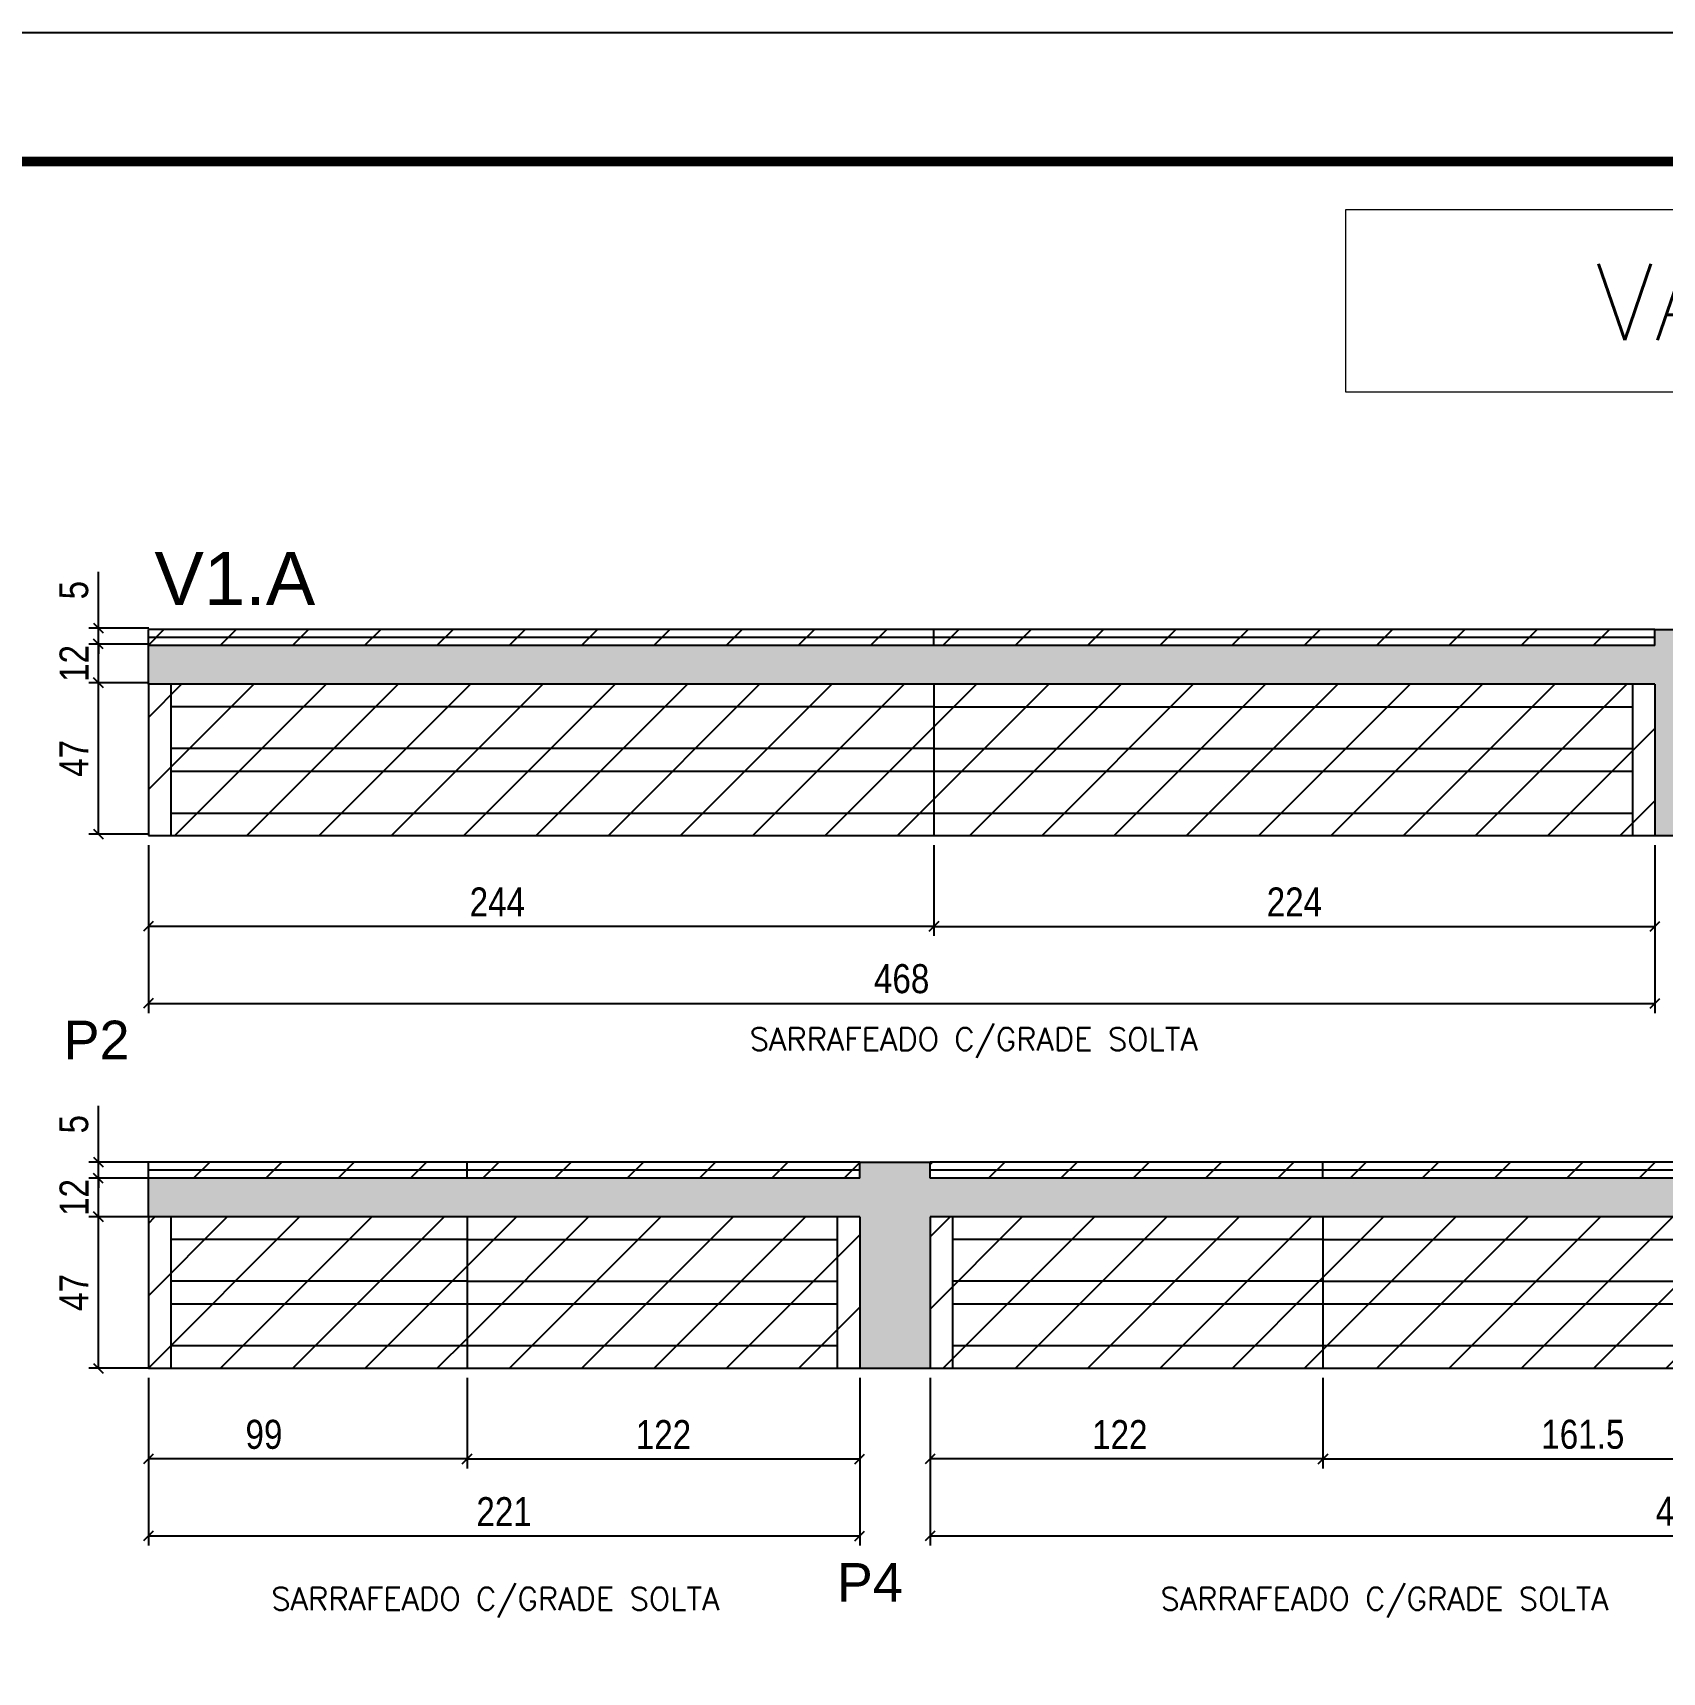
# Model space of a CAD drawing. Extents: x -10448 to -1189, y -11772 to 17235.
# Drawn here: x -9948 to -9442, y 1404 to 1913 of the extents above; entities that cross this region are included whole.
import ezdxf

# ---------------------------------------------------------------- set-up
doc = ezdxf.new("R2010")
doc.units = 0
doc.linetypes.add('DASHED', pattern=[0.75, 0.5, -0.25])
for name, color, linetype in [('5', 5, 'Continuous'), ('COTA', 241, 'Continuous'), ('NOMENCLATURA', 7, 'Continuous'), ('Painéis', 200, 'Continuous'), ('Reaproveitamento', 251, 'Continuous'), ('SARR_2.2x7', 40, 'Continuous'), ('SARR_EDITAR', 141, 'Continuous')]:
    doc.layers.add(name, color=color, linetype=linetype)
for name, color, linetype, lineweight in [('Folhas', 255, 'Continuous', 9), ('SARRAFO DE PRESSAO', 251, 'DASHED', 9), ('Texto Seção', 7, 'Continuous', 15)]:
    doc.layers.add(name, color=color, linetype=linetype, lineweight=lineweight)
doc.layers.add('Laje_Perimetro', color=7, linetype='Continuous', plot=False)
doc.styles.add('COTA TECNICA-50', font='techl___.ttf', dxfattribs={"height": 9})
doc.styles.add('REGUA-120', font='ROMANS.shx', dxfattribs={"height": 15})
doc.styles.add('Romans', font='romans.shx')
doc.styles.get("Standard").update_dxf_attribs({"font": 'arial.ttf'})
doc.dimstyles.new('COTA PAINEL-50', dxfattribs={"dimtxt": 9, "dimasz": 3, "dimexe": 3, "dimexo": 3, "dimgap": 3, "dimtad": 1, "dimdec": 1, "dimzin": 12, "dimdsep": 46, "dimtxsty": 'COTA TECNICA-50', "dimblk1": 'OBLIQUE', "dimblk2": 'OBLIQUE', "dimsah": 1, "dimcen": 0.9, "dimclrd": 4, "dimclre": 4, "dimclrt": 240, "dimadec": 1, "dimazin": 3, "dimtfac": 1, "dimtdec": 1, "dimtmove": 0, "dimatfit": 3, "dimfxl": 1, "dimtolj": 1, "dimtzin": 12, "dimarcsym": 0})
pattern_1 = [(45, (-141054.283, -23070.778), (-11.2253202, 11.2253202), [])]
pattern_2 = [(50, (-141054.2827, -23070.778), (5.46554007, -0.47817257), [0.5715, -6.2865]), (355, (-141054.2827, -23070.778), (-1.05730264, 5.73170536), [0.4572, -5.02921753]), (100.4514447, (-141053.827, -23070.818), (4.40823741, 5.25353256), [0.48570026, -5.34270734]), (46.1842, (-141054.283, -23069.254), (8.13237123, -1.26126984), [0.85725, -9.42975]), (96.6355576, (-141053.605, -23069.359), (7.122124, 7.42278374), [0.7285507, -8.01406824]), (351.184151, (-141054.283, -23069.254), (7.122124, 7.42278374), [0.685799, -7.54379196]), (21, (-141053.5207, -23069.635), (4.54843174, -3.06795595), [0.5715, -6.2865]), (326, (-141053.5207, -23069.635), (1.85406085, 5.52563898), [0.4572, -5.0292]), (71.451445, (-141053.1417, -23069.8906), (6.40249258, 2.45768307), [0.48570026, -5.34269813]), (37.5, (-141054.2827, -23070.778), (0.092658098, 2.536651166), [0, -4.96824, 0, -5.1054, 0, -5.04825]), (7.5, (-141054.2827, -23070.778), (2.004589875, 3.005417245), [0, -2.91084, 0, -4.85394, 0, -1.92405]), (327.5, (-141055.982, -23070.778), (4.067717855, -0.17186232), [0, -1.905, 0, -5.9436, 0, -7.8867]), (317.5, (-141056.744, -23070.778), (4.44387544, 0.76279473), [0, -2.4765, 0, -3.94716, 0, -5.6007])]

# ---------------------------------------------------------------- blocks, each defined once
blk = doc.blocks.new('9999999999')
at = {"layer": 'Folhas'}
blk.add_lwpolyline([(98138.98, 34190.21), (99623.98, 34190.21), (99623.98, 35240.21), (98138.98, 35240.21)], close=True, dxfattribs=at)
at = {"layer": 'Folhas', "color": 30, "const_width": 3}
blk.add_lwpolyline([(98213.98, 34230.21), (99583.98, 34230.21), (99583.98, 35200.21), (98213.98, 35200.21)], close=True, dxfattribs=at)
blk = doc.blocks.new('_Oblique')
at = {"color": 0, "linetype": 'ByBlock', "lineweight": -2}
blk.add_line((-0.5, -0.5), (0.5, 0.5), dxfattribs=at)
blk = doc.blocks.new('*D879')
at = {"layer": 'COTA', "color": 4, "linetype": 'ByBlock', "lineweight": -2, "transparency": 16777216}
for p, q in [((-9668.19, 1660.47), (-9668.19, 1632.29)), ((-9444.19, 1660.47), (-9444.19, 1632.29)), ((-9668.19, 1635.29), (-9444.19, 1635.29))]:
    blk.add_line(p, q, dxfattribs=at)
at = {"layer": 'Defpoints', "color": 0, "linetype": 'ByBlock', "transparency": 16777216}
for p in [(-9668.19, 1663.47), (-9444.19, 1663.47), (-9444.19, 1635.29)]:
    blk.add_point(p, dxfattribs=at)
at = {"layer": 'COTA', "color": 4, "linetype": 'ByBlock', "lineweight": -2, "transparency": 16777216, "xscale": 3, "yscale": 3, "zscale": 3, "rotation": 180}
blk.add_blockref('_Oblique', (-9668.19, 1635.29), dxfattribs=at)
at = {"layer": 'COTA', "color": 4, "linetype": 'ByBlock', "lineweight": -2, "transparency": 16777216, "xscale": 3, "yscale": 3, "zscale": 3}
blk.add_blockref('_Oblique', (-9444.19, 1635.29), dxfattribs=at)
at = {"layer": 'COTA', "color": 240, "linetype": 'ByBlock', "transparency": 16777216, "insert": (-9556.19, 1642.86), "char_height": 9, "attachment_point": 5, "style": 'COTA TECNICA-50'}
blk.add_mtext('\\A1;224', dxfattribs=at)
blk = doc.blocks.new('*D880')
at = {"layer": 'COTA', "color": 4, "linetype": 'ByBlock', "lineweight": -2, "transparency": 16777216}
for p, q in [((-9912.19, 1660.47), (-9912.19, 1632.29)), ((-9668.19, 1660.47), (-9668.19, 1632.29)), ((-9668.19, 1635.29), (-9912.19, 1635.29))]:
    blk.add_line(p, q, dxfattribs=at)
at = {"layer": 'Defpoints', "color": 0, "linetype": 'ByBlock', "transparency": 16777216}
for p in [(-9912.19, 1663.47), (-9668.19, 1663.47), (-9912.19, 1635.29)]:
    blk.add_point(p, dxfattribs=at)
at = {"layer": 'COTA', "color": 4, "linetype": 'ByBlock', "lineweight": -2, "transparency": 16777216, "xscale": 3, "yscale": 3, "zscale": 3, "rotation": 180}
blk.add_blockref('_Oblique', (-9912.19, 1635.29), dxfattribs=at)
at = {"layer": 'COTA', "color": 4, "linetype": 'ByBlock', "lineweight": -2, "transparency": 16777216, "xscale": 3, "yscale": 3, "zscale": 3}
blk.add_blockref('_Oblique', (-9668.19, 1635.29), dxfattribs=at)
at = {"layer": 'COTA', "color": 240, "linetype": 'ByBlock', "transparency": 16777216, "insert": (-9803.78, 1642.86), "char_height": 9, "attachment_point": 5, "style": 'COTA TECNICA-50'}
blk.add_mtext('\\A1;244', dxfattribs=at)
blk = doc.blocks.new('*D1974')
at = {"layer": 'COTA', "color": 4, "linetype": 'ByBlock', "lineweight": -2, "transparency": 16777216}
for p, q in [((-9912.19, 1660.47), (-9912.19, 1608.37)), ((-9444.19, 1660.47), (-9444.19, 1608.37)), ((-9912.19, 1611.37), (-9444.19, 1611.37))]:
    blk.add_line(p, q, dxfattribs=at)
at = {"layer": 'Defpoints', "color": 0, "linetype": 'ByBlock', "transparency": 16777216}
for p in [(-9912.19, 1663.47), (-9444.19, 1663.47), (-9444.19, 1611.37)]:
    blk.add_point(p, dxfattribs=at)
at = {"layer": 'COTA', "color": 4, "linetype": 'ByBlock', "lineweight": -2, "transparency": 16777216, "xscale": 3, "yscale": 3, "zscale": 3, "rotation": 180}
blk.add_blockref('_Oblique', (-9912.19, 1611.37), dxfattribs=at)
at = {"layer": 'COTA', "color": 4, "linetype": 'ByBlock', "lineweight": -2, "transparency": 16777216, "xscale": 3, "yscale": 3, "zscale": 3}
blk.add_blockref('_Oblique', (-9444.19, 1611.37), dxfattribs=at)
at = {"layer": 'COTA', "color": 240, "linetype": 'ByBlock', "transparency": 16777216, "insert": (-9678.19, 1618.98), "char_height": 9, "attachment_point": 5, "style": 'COTA TECNICA-50'}
blk.add_mtext('\\A1;468', dxfattribs=at)
blk = doc.blocks.new('*D901')
at = {"layer": 'COTA', "color": 4, "linetype": 'ByBlock', "lineweight": -2, "transparency": 16777216}
for p, q in [((-9813.19, 1495.09), (-9813.19, 1466.91)), ((-9691.19, 1495.09), (-9691.19, 1466.91)), ((-9813.19, 1469.91), (-9691.19, 1469.91))]:
    blk.add_line(p, q, dxfattribs=at)
at = {"layer": 'Defpoints', "color": 0, "linetype": 'ByBlock', "transparency": 16777216}
for p in [(-9813.19, 1498.09), (-9691.19, 1498.09), (-9691.19, 1469.91)]:
    blk.add_point(p, dxfattribs=at)
at = {"layer": 'COTA', "color": 4, "linetype": 'ByBlock', "lineweight": -2, "transparency": 16777216, "xscale": 3, "yscale": 3, "zscale": 3, "rotation": 180}
blk.add_blockref('_Oblique', (-9813.19, 1469.91), dxfattribs=at)
at = {"layer": 'COTA', "color": 4, "linetype": 'ByBlock', "lineweight": -2, "transparency": 16777216, "xscale": 3, "yscale": 3, "zscale": 3}
blk.add_blockref('_Oblique', (-9691.19, 1469.91), dxfattribs=at)
at = {"layer": 'COTA', "color": 240, "linetype": 'ByBlock', "transparency": 16777216, "insert": (-9752.19, 1477.47), "char_height": 9, "attachment_point": 5, "style": 'COTA TECNICA-50'}
blk.add_mtext('\\A1;122', dxfattribs=at)
blk = doc.blocks.new('*D902')
at = {"layer": 'COTA', "color": 4, "linetype": 'ByBlock', "lineweight": -2, "transparency": 16777216}
for p, q in [((-9912.19, 1495.09), (-9912.19, 1466.91)), ((-9813.19, 1495.09), (-9813.19, 1466.91)), ((-9813.19, 1469.91), (-9912.19, 1469.91))]:
    blk.add_line(p, q, dxfattribs=at)
at = {"layer": 'Defpoints', "color": 0, "linetype": 'ByBlock', "transparency": 16777216}
for p in [(-9912.19, 1498.09), (-9813.19, 1498.09), (-9912.19, 1469.91)]:
    blk.add_point(p, dxfattribs=at)
at = {"layer": 'COTA', "color": 4, "linetype": 'ByBlock', "lineweight": -2, "transparency": 16777216, "xscale": 3, "yscale": 3, "zscale": 3, "rotation": 180}
blk.add_blockref('_Oblique', (-9912.19, 1469.91), dxfattribs=at)
at = {"layer": 'COTA', "color": 4, "linetype": 'ByBlock', "lineweight": -2, "transparency": 16777216, "xscale": 3, "yscale": 3, "zscale": 3}
blk.add_blockref('_Oblique', (-9813.19, 1469.91), dxfattribs=at)
at = {"layer": 'COTA', "color": 240, "linetype": 'ByBlock', "transparency": 16777216, "insert": (-9876.28, 1477.49), "char_height": 9, "attachment_point": 5, "style": 'COTA TECNICA-50'}
blk.add_mtext('\\A1;99', dxfattribs=at)
blk = doc.blocks.new('*D1976')
at = {"layer": 'COTA', "color": 4, "linetype": 'ByBlock', "lineweight": -2, "transparency": 16777216}
for p, q in [((-9912.19, 1495.09), (-9912.19, 1442.99)), ((-9691.19, 1495.09), (-9691.19, 1442.99)), ((-9912.19, 1445.99), (-9691.19, 1445.99))]:
    blk.add_line(p, q, dxfattribs=at)
at = {"layer": 'Defpoints', "color": 0, "linetype": 'ByBlock', "transparency": 16777216}
for p in [(-9912.19, 1498.09), (-9691.19, 1498.09), (-9691.19, 1445.99)]:
    blk.add_point(p, dxfattribs=at)
at = {"layer": 'COTA', "color": 4, "linetype": 'ByBlock', "lineweight": -2, "transparency": 16777216, "xscale": 3, "yscale": 3, "zscale": 3, "rotation": 180}
blk.add_blockref('_Oblique', (-9912.19, 1445.99), dxfattribs=at)
at = {"layer": 'COTA', "color": 4, "linetype": 'ByBlock', "lineweight": -2, "transparency": 16777216, "xscale": 3, "yscale": 3, "zscale": 3}
blk.add_blockref('_Oblique', (-9691.19, 1445.99), dxfattribs=at)
at = {"layer": 'COTA', "color": 240, "linetype": 'ByBlock', "transparency": 16777216, "insert": (-9801.69, 1453.54), "char_height": 9, "attachment_point": 5, "style": 'COTA TECNICA-50'}
blk.add_mtext('\\A1;221', dxfattribs=at)
blk = doc.blocks.new('*D903')
at = {"layer": 'COTA', "color": 4, "linetype": 'ByBlock', "lineweight": -2, "transparency": 16777216}
for p, q in [((-9547.35, 1495.09), (-9547.35, 1466.91)), ((-9385.85, 1495.09), (-9385.85, 1466.91)), ((-9547.35, 1469.91), (-9385.85, 1469.91))]:
    blk.add_line(p, q, dxfattribs=at)
at = {"layer": 'Defpoints', "color": 0, "linetype": 'ByBlock', "transparency": 16777216}
for p in [(-9547.35, 1498.09), (-9385.85, 1498.09), (-9385.85, 1469.91)]:
    blk.add_point(p, dxfattribs=at)
at = {"layer": 'COTA', "color": 4, "linetype": 'ByBlock', "lineweight": -2, "transparency": 16777216, "xscale": 3, "yscale": 3, "zscale": 3, "rotation": 180}
blk.add_blockref('_Oblique', (-9547.35, 1469.91), dxfattribs=at)
at = {"layer": 'COTA', "color": 4, "linetype": 'ByBlock', "lineweight": -2, "transparency": 16777216, "xscale": 3, "yscale": 3, "zscale": 3}
blk.add_blockref('_Oblique', (-9385.85, 1469.91), dxfattribs=at)
at = {"layer": 'COTA', "color": 240, "linetype": 'ByBlock', "transparency": 16777216, "insert": (-9466.6, 1477.51), "char_height": 9, "attachment_point": 5, "style": 'COTA TECNICA-50'}
blk.add_mtext('\\A1;161.5', dxfattribs=at)
blk = doc.blocks.new('*D904')
at = {"layer": 'COTA', "color": 4, "linetype": 'ByBlock', "lineweight": -2, "transparency": 16777216}
for p, q in [((-9669.35, 1495.09), (-9669.35, 1466.91)), ((-9547.35, 1495.09), (-9547.35, 1466.91)), ((-9547.35, 1469.91), (-9669.35, 1469.91))]:
    blk.add_line(p, q, dxfattribs=at)
at = {"layer": 'Defpoints', "color": 0, "linetype": 'ByBlock', "transparency": 16777216}
for p in [(-9669.35, 1498.09), (-9547.35, 1498.09), (-9669.35, 1469.91)]:
    blk.add_point(p, dxfattribs=at)
at = {"layer": 'COTA', "color": 4, "linetype": 'ByBlock', "lineweight": -2, "transparency": 16777216, "xscale": 3, "yscale": 3, "zscale": 3, "rotation": 180}
blk.add_blockref('_Oblique', (-9669.35, 1469.91), dxfattribs=at)
at = {"layer": 'COTA', "color": 4, "linetype": 'ByBlock', "lineweight": -2, "transparency": 16777216, "xscale": 3, "yscale": 3, "zscale": 3}
blk.add_blockref('_Oblique', (-9547.35, 1469.91), dxfattribs=at)
at = {"layer": 'COTA', "color": 240, "linetype": 'ByBlock', "transparency": 16777216, "insert": (-9610.44, 1477.47), "char_height": 9, "attachment_point": 5, "style": 'COTA TECNICA-50'}
blk.add_mtext('\\A1;122', dxfattribs=at)
blk = doc.blocks.new('*D1977')
at = {"layer": 'COTA', "color": 4, "linetype": 'ByBlock', "lineweight": -2, "transparency": 16777216}
for p, q in [((-9669.35, 1495.09), (-9669.35, 1442.99)), ((-9201.35, 1495.09), (-9201.35, 1442.99)), ((-9669.35, 1445.99), (-9201.35, 1445.99))]:
    blk.add_line(p, q, dxfattribs=at)
at = {"layer": 'Defpoints', "color": 0, "linetype": 'ByBlock', "transparency": 16777216}
for p in [(-9669.35, 1498.09), (-9201.35, 1498.09), (-9201.35, 1445.99)]:
    blk.add_point(p, dxfattribs=at)
at = {"layer": 'COTA', "color": 4, "linetype": 'ByBlock', "lineweight": -2, "transparency": 16777216, "xscale": 3, "yscale": 3, "zscale": 3, "rotation": 180}
blk.add_blockref('_Oblique', (-9669.35, 1445.99), dxfattribs=at)
at = {"layer": 'COTA', "color": 4, "linetype": 'ByBlock', "lineweight": -2, "transparency": 16777216, "xscale": 3, "yscale": 3, "zscale": 3}
blk.add_blockref('_Oblique', (-9201.35, 1445.99), dxfattribs=at)
at = {"layer": 'COTA', "color": 240, "linetype": 'ByBlock', "transparency": 16777216, "insert": (-9435.35, 1453.6), "char_height": 9, "attachment_point": 5, "style": 'COTA TECNICA-50'}
blk.add_mtext('\\A1;468', dxfattribs=at)
blk = doc.blocks.new('*D905')
at = {"layer": 'COTA', "color": 4, "linetype": 'ByBlock', "lineweight": -2, "transparency": 16777216}
for p, q in [((-9912.02, 1545.09), (-9930.72, 1545.09)), ((-9927.72, 1498.09), (-9927.72, 1545.09)), ((-9912.02, 1498.09), (-9930.72, 1498.09))]:
    blk.add_line(p, q, dxfattribs=at)
at = {"layer": 'Defpoints', "color": 0, "linetype": 'ByBlock', "transparency": 16777216}
for p in [(-9927.72, 1545.09), (-9909.02, 1545.09), (-9909.02, 1498.09)]:
    blk.add_point(p, dxfattribs=at)
at = {"layer": 'COTA', "color": 4, "linetype": 'ByBlock', "lineweight": -2, "transparency": 16777216, "xscale": 3, "yscale": 3, "zscale": 3}
for p, rotation in [((-9927.72, 1545.09), 90), ((-9927.72, 1498.09), 270)]:
    blk.add_blockref('_Oblique', p, dxfattribs=dict(at, rotation=rotation))
at = {"layer": 'COTA', "color": 240, "linetype": 'ByBlock', "transparency": 16777216, "insert": (-9935.29, 1521.59), "char_height": 9, "attachment_point": 5, "rotation": 90, "style": 'COTA TECNICA-50'}
blk.add_mtext('\\A1;47', dxfattribs=at)
blk = doc.blocks.new('*D906')
at = {"layer": 'COTA', "color": 4, "linetype": 'ByBlock', "lineweight": -2, "transparency": 16777216}
for p, q in [((-9912.02, 1557.09), (-9930.72, 1557.09)), ((-9927.72, 1545.09), (-9927.72, 1557.09)), ((-9912.02, 1545.09), (-9930.72, 1545.09))]:
    blk.add_line(p, q, dxfattribs=at)
at = {"layer": 'Defpoints', "color": 0, "linetype": 'ByBlock', "transparency": 16777216}
for p in [(-9927.72, 1557.09), (-9909.02, 1557.09), (-9909.02, 1545.09)]:
    blk.add_point(p, dxfattribs=at)
at = {"layer": 'COTA', "color": 4, "linetype": 'ByBlock', "lineweight": -2, "transparency": 16777216, "xscale": 3, "yscale": 3, "zscale": 3}
for p, rotation in [((-9927.72, 1557.09), 90), ((-9927.72, 1545.09), 270)]:
    blk.add_blockref('_Oblique', p, dxfattribs=dict(at, rotation=rotation))
at = {"layer": 'COTA', "color": 240, "linetype": 'ByBlock', "transparency": 16777216, "insert": (-9935.27, 1551.09), "char_height": 9, "attachment_point": 5, "rotation": 90, "style": 'COTA TECNICA-50'}
blk.add_mtext('\\A1;12', dxfattribs=at)
blk = doc.blocks.new('*D907')
at = {"layer": 'COTA', "color": 4, "linetype": 'ByBlock', "lineweight": -2, "transparency": 16777216}
for p, q in [((-9927.72, 1562.09), (-9927.72, 1579.58)), ((-9912.02, 1562.09), (-9930.72, 1562.09)), ((-9927.72, 1557.09), (-9927.72, 1562.09)), ((-9912.02, 1557.09), (-9930.72, 1557.09)), ((-9927.72, 1557.09), (-9927.72, 1554.09))]:
    blk.add_line(p, q, dxfattribs=at)
at = {"layer": 'Defpoints', "color": 0, "linetype": 'ByBlock', "transparency": 16777216}
for p in [(-9927.72, 1562.09), (-9909.02, 1562.09), (-9909.02, 1557.09)]:
    blk.add_point(p, dxfattribs=at)
at = {"layer": 'COTA', "color": 4, "linetype": 'ByBlock', "lineweight": -2, "transparency": 16777216, "xscale": 3, "yscale": 3, "zscale": 3}
for p, rotation in [((-9927.72, 1562.09), 270), ((-9927.72, 1557.09), 90)]:
    blk.add_blockref('_Oblique', p, dxfattribs=dict(at, rotation=rotation))
at = {"layer": 'COTA', "color": 240, "linetype": 'ByBlock', "transparency": 16777216, "insert": (-9935.32, 1573.83), "char_height": 9, "attachment_point": 5, "rotation": 90, "style": 'COTA TECNICA-50'}
blk.add_mtext('\\A1;5', dxfattribs=at)
blk = doc.blocks.new('*D910')
at = {"layer": 'COTA', "color": 4, "linetype": 'ByBlock', "lineweight": -2, "transparency": 16777216}
for p, q in [((-9912.02, 1710.92), (-9930.72, 1710.92)), ((-9927.72, 1663.92), (-9927.72, 1710.92)), ((-9912.02, 1663.92), (-9930.72, 1663.92))]:
    blk.add_line(p, q, dxfattribs=at)
at = {"layer": 'Defpoints', "color": 0, "linetype": 'ByBlock', "transparency": 16777216}
for p in [(-9927.72, 1710.92), (-9909.02, 1710.92), (-9909.02, 1663.92)]:
    blk.add_point(p, dxfattribs=at)
at = {"layer": 'COTA', "color": 4, "linetype": 'ByBlock', "lineweight": -2, "transparency": 16777216, "xscale": 3, "yscale": 3, "zscale": 3}
for p, rotation in [((-9927.72, 1710.92), 90), ((-9927.72, 1663.92), 270)]:
    blk.add_blockref('_Oblique', p, dxfattribs=dict(at, rotation=rotation))
at = {"layer": 'COTA', "color": 240, "linetype": 'ByBlock', "transparency": 16777216, "insert": (-9935.29, 1687.42), "char_height": 9, "attachment_point": 5, "rotation": 90, "style": 'COTA TECNICA-50'}
blk.add_mtext('\\A1;47', dxfattribs=at)
blk = doc.blocks.new('*D911')
at = {"layer": 'COTA', "color": 4, "linetype": 'ByBlock', "lineweight": -2, "transparency": 16777216}
for p, q in [((-9912.02, 1722.92), (-9930.72, 1722.92)), ((-9927.72, 1710.92), (-9927.72, 1722.92)), ((-9912.02, 1710.92), (-9930.72, 1710.92))]:
    blk.add_line(p, q, dxfattribs=at)
at = {"layer": 'Defpoints', "color": 0, "linetype": 'ByBlock', "transparency": 16777216}
for p in [(-9927.72, 1722.92), (-9909.02, 1722.92), (-9909.02, 1710.92)]:
    blk.add_point(p, dxfattribs=at)
at = {"layer": 'COTA', "color": 4, "linetype": 'ByBlock', "lineweight": -2, "transparency": 16777216, "xscale": 3, "yscale": 3, "zscale": 3}
for p, rotation in [((-9927.72, 1722.92), 90), ((-9927.72, 1710.92), 270)]:
    blk.add_blockref('_Oblique', p, dxfattribs=dict(at, rotation=rotation))
at = {"layer": 'COTA', "color": 240, "linetype": 'ByBlock', "transparency": 16777216, "insert": (-9935.27, 1716.92), "char_height": 9, "attachment_point": 5, "rotation": 90, "style": 'COTA TECNICA-50'}
blk.add_mtext('\\A1;12', dxfattribs=at)
blk = doc.blocks.new('*D912')
at = {"layer": 'COTA', "color": 4, "linetype": 'ByBlock', "lineweight": -2, "transparency": 16777216}
for p, q in [((-9927.72, 1727.92), (-9927.72, 1745.41)), ((-9912.02, 1727.92), (-9930.72, 1727.92)), ((-9927.72, 1722.92), (-9927.72, 1727.92)), ((-9912.02, 1722.92), (-9930.72, 1722.92)), ((-9927.72, 1722.92), (-9927.72, 1719.92))]:
    blk.add_line(p, q, dxfattribs=at)
at = {"layer": 'Defpoints', "color": 0, "linetype": 'ByBlock', "transparency": 16777216}
for p in [(-9927.72, 1727.92), (-9909.02, 1727.92), (-9909.02, 1722.92)]:
    blk.add_point(p, dxfattribs=at)
at = {"layer": 'COTA', "color": 4, "linetype": 'ByBlock', "lineweight": -2, "transparency": 16777216, "xscale": 3, "yscale": 3, "zscale": 3}
for p, rotation in [((-9927.72, 1727.92), 270), ((-9927.72, 1722.92), 90)]:
    blk.add_blockref('_Oblique', p, dxfattribs=dict(at, rotation=rotation))
at = {"layer": 'COTA', "color": 240, "linetype": 'ByBlock', "transparency": 16777216, "insert": (-9935.32, 1739.67), "char_height": 9, "attachment_point": 5, "rotation": 90, "style": 'COTA TECNICA-50'}
blk.add_mtext('\\A1;5', dxfattribs=at)

msp = doc.modelspace()

# ---------------------------------------------------------------- hatches: boundary and pattern name
at = {"layer": 'COTA', "linetype": 'ByBlock'}
h = msp.add_hatch(dxfattribs=at)
h.set_pattern_fill('AR-CONC', color=256, scale=0.03)
h.set_pattern_definition(pattern_2)
h.paths.add_polyline_path([(-9444.19, 1663.47), (-9417.99, 1663.47), (-9417.99, 1710.47), (-9170.99, 1710.47), (-9170.99, 1722.47), (-9417.99, 1722.47), (-9417.99, 1727.47), (-9444.19, 1727.47), (-9444.19, 1722.47), (-9912.19, 1722.47), (-9912.19, 1710.47), (-9444.19, 1710.47)])
h = msp.add_hatch(dxfattribs=at)
h.set_pattern_fill('AR-CONC', color=256, scale=0.03)
h.set_pattern_definition(pattern_2)
h.paths.add_polyline_path([(-9691.19, 1498.09), (-9669.35, 1498.09), (-9669.35, 1545.09), (-9385.85, 1545.09), (-9201.35, 1545.09), (-9201.35, 1557.09), (-9385.85, 1557.09), (-9669.35, 1557.09), (-9669.35, 1562.09), (-9691.19, 1562.09), (-9691.19, 1557.09), (-9912.19, 1557.09), (-9912.19, 1545.09), (-9691.19, 1545.09)])
at = {"layer": 'Reaproveitamento', "linetype": 'ByBlock'}
h = msp.add_hatch(dxfattribs=at)
h.set_pattern_fill('ANSI31', color=256, scale=5)
h.set_pattern_definition(pattern_1)
h.paths.add_polyline_path([(-9912.19, 1727.47), (-9912.19, 1722.47), (-9668.19, 1722.47), (-9668.19, 1727.47)])
h = msp.add_hatch(dxfattribs=at)
h.set_pattern_fill('ANSI31', color=256, scale=5)
h.set_pattern_definition(pattern_1)
h.paths.add_polyline_path([(-9444.19, 1722.47), (-9444.19, 1727.47), (-9668.19, 1727.47), (-9668.19, 1722.47)])
h = msp.add_hatch(dxfattribs=at)
h.set_pattern_fill('ANSI31', color=256, scale=5)
h.set_pattern_definition(pattern_1)
h.paths.add_polyline_path([(-9912.19, 1710.47), (-9912.19, 1663.47), (-9668.19, 1663.47), (-9668.19, 1710.47)])
h = msp.add_hatch(dxfattribs=at)
h.set_pattern_fill('ANSI31', color=256, scale=5)
h.set_pattern_definition(pattern_1)
h.paths.add_polyline_path([(-9444.19, 1663.47), (-9444.19, 1710.47), (-9668.19, 1710.47), (-9668.19, 1663.47)])
h = msp.add_hatch(dxfattribs=at)
h.set_pattern_fill('ANSI31', color=256, scale=5)
h.set_pattern_definition(pattern_1)
h.paths.add_polyline_path([(-9813.19, 1557.09), (-9813.19, 1562.09), (-9912.19, 1562.09), (-9912.19, 1557.09)])
h = msp.add_hatch(dxfattribs=at)
h.set_pattern_fill('ANSI31', color=256, scale=5)
h.set_pattern_definition(pattern_1)
h.paths.add_polyline_path([(-9813.19, 1562.09), (-9813.19, 1557.09), (-9691.19, 1557.09), (-9691.19, 1562.09)])
h = msp.add_hatch(dxfattribs=at)
h.set_pattern_fill('ANSI31', color=256, scale=5)
h.set_pattern_definition(pattern_1)
h.paths.add_polyline_path([(-9547.35, 1557.09), (-9547.35, 1562.09), (-9669.35, 1562.09), (-9669.35, 1557.09)])
h = msp.add_hatch(dxfattribs=at)
h.set_pattern_fill('ANSI31', color=256, scale=5)
h.set_pattern_definition(pattern_1)
h.paths.add_polyline_path([(-9385.85, 1557.09), (-9385.85, 1562.09), (-9547.35, 1562.09), (-9547.35, 1557.09)])
h = msp.add_hatch(dxfattribs=at)
h.set_pattern_fill('ANSI31', color=256, scale=5)
h.set_pattern_definition(pattern_1)
h.paths.add_polyline_path([(-9813.19, 1498.09), (-9813.19, 1545.09), (-9912.19, 1545.09), (-9912.19, 1498.09)])
h = msp.add_hatch(dxfattribs=at)
h.set_pattern_fill('ANSI31', color=256, scale=5)
h.set_pattern_definition(pattern_1)
h.paths.add_polyline_path([(-9813.19, 1545.09), (-9813.19, 1498.09), (-9691.19, 1498.09), (-9691.19, 1545.09)])
h = msp.add_hatch(dxfattribs=at)
h.set_pattern_fill('ANSI31', color=256, scale=5)
h.set_pattern_definition(pattern_1)
h.paths.add_polyline_path([(-9547.35, 1498.09), (-9547.35, 1545.09), (-9669.35, 1545.09), (-9669.35, 1498.09)])
h = msp.add_hatch(dxfattribs=at)
h.set_pattern_fill('ANSI31', color=256, scale=5)
h.set_pattern_definition(pattern_1)
h.paths.add_polyline_path([(-9547.35, 1498.09), (-9385.85, 1498.09), (-9385.85, 1545.09), (-9547.35, 1545.09)])

# ---------------------------------------------------------------- linework, layer by layer
at = {"layer": 'COTA', "linetype": 'ByBlock'}
for p, q in [((-9444.19, 1727.47), (-9417.99, 1727.47)), ((-9912.19, 1710.47), (-9912.19, 1722.47)), ((-9912.19, 1710.47), (-9912.19, 1722.47)), ((-9444.19, 1663.47), (-9417.99, 1663.47)), ((-9691.19, 1562.09), (-9669.35, 1562.09)), ((-9912.19, 1545.09), (-9912.19, 1557.09)), ((-9912.19, 1545.09), (-9912.19, 1557.09)), ((-9691.19, 1498.09), (-9669.35, 1498.09))]:
    msp.add_line(p, q, dxfattribs=at)
at = {"layer": 'Laje_Perimetro'}
msp.add_lwpolyline([(-8963.28, 1912.75), (-10448.28, 1912.75), (-10448.28, 862.75), (-8963.28, 862.75)], close=True, dxfattribs=at)
at = {"layer": 'Painéis', "linetype": 'Continuous'}
for p, q in [((-9912.19, 1722.47), (-9912.19, 1727.47)), ((-9668.19, 1722.47), (-9668.19, 1727.47)), ((-9444.19, 1722.47), (-9444.19, 1727.47)), ((-9912.19, 1710.47), (-9912.19, 1663.47)), ((-9668.19, 1710.47), (-9668.19, 1663.47)), ((-9444.19, 1710.47), (-9444.19, 1663.47)), ((-9912.19, 1557.09), (-9912.19, 1562.09)), ((-9813.19, 1557.09), (-9813.19, 1562.09)), ((-9691.19, 1557.09), (-9691.19, 1562.09)), ((-9669.35, 1557.09), (-9669.35, 1562.09)), ((-9547.35, 1557.09), (-9547.35, 1562.09)), ((-9912.19, 1545.09), (-9912.19, 1498.09)), ((-9813.19, 1545.09), (-9813.19, 1498.09)), ((-9691.19, 1545.09), (-9691.19, 1498.09)), ((-9669.35, 1545.09), (-9669.35, 1498.09)), ((-9547.35, 1545.09), (-9547.35, 1498.09))]:
    msp.add_line(p, q, dxfattribs=at)
for points in [[(-9444.19, 1727.47), (-9912.19, 1727.47)], [(-9444.19, 1722.47), (-9912.19, 1722.47)], [(-9444.19, 1710.47), (-9912.19, 1710.47)], [(-9912.19, 1663.47), (-9444.19, 1663.47)], [(-9691.19, 1562.09), (-9912.19, 1562.09)], [(-9385.85, 1562.09), (-9669.35, 1562.09)], [(-9691.19, 1557.09), (-9912.19, 1557.09)], [(-9385.85, 1557.09), (-9669.35, 1557.09)], [(-9691.19, 1545.09), (-9912.19, 1545.09)], [(-9385.85, 1545.09), (-9669.35, 1545.09)], [(-9912.19, 1498.09), (-9691.19, 1498.09)], [(-9669.35, 1498.09), (-9385.85, 1498.09)]]:
    msp.add_lwpolyline(points, dxfattribs=at)
at = {"layer": 'SARR_2.2x7', "linetype": 'Continuous'}
for p, q in [((-9905.19, 1710.47), (-9905.19, 1663.47)), ((-9451.19, 1710.47), (-9451.19, 1663.47)), ((-9668.19, 1703.47), (-9451.19, 1703.47)), ((-9668.19, 1690.47), (-9451.19, 1690.47)), ((-9668.19, 1683.47), (-9451.19, 1683.47)), ((-9668.19, 1670.47), (-9451.19, 1670.47)), ((-9905.19, 1545.09), (-9905.19, 1498.09)), ((-9698.19, 1545.09), (-9698.19, 1498.09)), ((-9662.35, 1545.09), (-9662.35, 1498.09)), ((-9813.19, 1538.09), (-9698.19, 1538.09)), ((-9547.35, 1538.09), (-9392.85, 1538.09)), ((-9813.19, 1525.09), (-9698.19, 1525.09)), ((-9547.35, 1525.09), (-9392.85, 1525.09)), ((-9813.19, 1518.09), (-9698.19, 1518.09)), ((-9547.35, 1518.09), (-9392.85, 1518.09)), ((-9813.19, 1505.09), (-9698.19, 1505.09)), ((-9547.35, 1505.09), (-9392.85, 1505.09))]:
    msp.add_line(p, q, dxfattribs=at)
for points in [[(-9668.19, 1703.47), (-9905.19, 1703.47)], [(-9668.19, 1690.47), (-9905.19, 1690.47)], [(-9905.19, 1683.47), (-9668.19, 1683.47)], [(-9905.19, 1670.47), (-9668.19, 1670.47)], [(-9813.19, 1538.09), (-9905.19, 1538.09)], [(-9547.35, 1538.09), (-9662.35, 1538.09)], [(-9813.19, 1525.09), (-9905.19, 1525.09)], [(-9547.35, 1525.09), (-9662.35, 1525.09)], [(-9905.19, 1518.09), (-9813.19, 1518.09)], [(-9662.35, 1518.09), (-9547.35, 1518.09)], [(-9905.19, 1505.09), (-9813.19, 1505.09)], [(-9662.35, 1505.09), (-9547.35, 1505.09)]]:
    msp.add_lwpolyline(points, dxfattribs=at)
at = {"layer": 'SARR_EDITAR', "linetype": 'Continuous'}
for points in [[(-9444.19, 1724.97), (-9912.19, 1724.97)], [(-9691.19, 1559.59), (-9912.19, 1559.59)], [(-9385.85, 1559.59), (-9669.35, 1559.59)]]:
    msp.add_lwpolyline(points, dxfattribs=at)
at = {"layer": 'Texto Seção'}
msp.add_lwpolyline([(-9540.17, 1857.86), (-9018.18, 1857.86), (-9018.18, 1801.18), (-9540.17, 1801.18)], close=True, dxfattribs=at)

# ---------------------------------------------------------------- block references
at = {"layer": 'SARRAFO DE PRESSAO', "color": 6, "linetype": 'ByBlock'}
msp.add_blockref('9999999999', (-108587.26, -33327.45), dxfattribs=at)

# ---------------------------------------------------------------- texts
at = {"layer": '5', "linetype": 'Continuous'}
for s, p in [('P2', (-9938.53, 1594)), ('P4', (-9698.33, 1425.58))]:
    msp.add_text(s, height=12, rotation=0, dxfattribs=at).set_placement(p)
at = {"layer": 'NOMENCLATURA', "linetype": 'Continuous'}
msp.add_text('V1.A', height=16.5, dxfattribs=at).set_placement((-9910.3, 1735.04))
at = {"layer": 'Painéis', "color": 1, "char_height": 7, "attachment_point": 5, "style": 'Romans'}
for insert in [(-9655.81, 1599.1), (-9804.39, 1425.32), (-9528.19, 1425.32)]:
    msp.add_mtext('\\A1;SARRAFEADO C/GRADE SOLTA', dxfattribs=dict(at, insert=insert))
at = {"layer": 'Texto Seção', "insert": (-9597.29, 1817.29), "char_height": 23.7362, "width": 640.4194, "attachment_point": 7, "style": 'REGUA-120'}
msp.add_mtext('\\pxqc,t6;^JVARIANTE DO PAV. TIPO', dxfattribs=at)

# ---------------------------------------------------------------- dimensions: what is measured, and where the dimension line sits
at = {"layer": 'COTA', "linetype": 'ByBlock'}
for base, p1, p2, picture, middle in [((-9927.72, 1727.92), (-9909.02, 1722.92), (-9909.02, 1727.92), '*D912', (-9935.32, 1739.67)), ((-9927.72, 1710.92), (-9909.02, 1663.92), (-9909.02, 1710.92), '*D910', (-9935.29, 1687.42)), ((-9927.72, 1562.09), (-9909.02, 1557.09), (-9909.02, 1562.09), '*D907', (-9935.32, 1573.83)), ((-9927.72, 1545.09), (-9909.02, 1498.09), (-9909.02, 1545.09), '*D905', (-9935.29, 1521.59))]:
    dim = msp.add_linear_dim(base=base, p1=p1, p2=p2, angle=90, dimstyle='COTA PAINEL-50', dxfattribs=at)
    dim.commit()
    dim.dimension.update_dxf_attribs({"geometry": picture, "text_midpoint": middle})
for base, p1, p2, picture, middle in [((-9927.72, 1722.92), (-9909.02, 1710.92), (-9909.02, 1722.92), '*D911', (-9927.72, 1716.92)), ((-9927.72, 1557.09), (-9909.02, 1545.09), (-9909.02, 1557.09), '*D906', (-9927.72, 1551.09))]:
    dim = msp.add_linear_dim(base=base, p1=p1, p2=p2, angle=90, dimstyle='COTA PAINEL-50', dxfattribs=at)
    dim.commit()
    dim.dimension.update_dxf_attribs({"geometry": picture, "text_midpoint": middle, "dimtype": 160})
for base, p1, p2, picture, middle in [((-9912.19, 1635.29), (-9668.19, 1663.47), (-9912.19, 1663.47), '*D880', (-9803.78, 1635.29)), ((-9912.19, 1469.91), (-9813.19, 1498.09), (-9912.19, 1498.09), '*D902', (-9876.28, 1469.91)), ((-9669.35, 1469.91), (-9547.35, 1498.09), (-9669.35, 1498.09), '*D904', (-9610.44, 1469.91))]:
    dim = msp.add_linear_dim(base=base, p1=p1, p2=p2, dimstyle='COTA PAINEL-50', override={"dimarcsym": 1}, dxfattribs=at)
    dim.commit()
    dim.dimension.update_dxf_attribs({"geometry": picture, "text_midpoint": middle, "dimtype": 160})
for base, p1, p2, picture, middle in [((-9444.19, 1611.37), (-9912.19, 1663.47), (-9444.19, 1663.47), '*D1974', (-9678.19, 1618.98)), ((-9444.19, 1635.29), (-9668.19, 1663.47), (-9444.19, 1663.47), '*D879', (-9556.19, 1642.86)), ((-9691.19, 1445.99), (-9912.19, 1498.09), (-9691.19, 1498.09), '*D1976', (-9801.69, 1453.54)), ((-9691.19, 1469.91), (-9813.19, 1498.09), (-9691.19, 1498.09), '*D901', (-9752.19, 1477.47)), ((-9201.35, 1445.99), (-9669.35, 1498.09), (-9201.35, 1498.09), '*D1977', (-9435.35, 1453.6)), ((-9385.85, 1469.91), (-9547.35, 1498.09), (-9385.85, 1498.09), '*D903', (-9466.6, 1477.51))]:
    dim = msp.add_linear_dim(base=base, p1=p1, p2=p2, dimstyle='COTA PAINEL-50', override={"dimarcsym": 1}, dxfattribs=at)
    dim.commit()
    dim.dimension.update_dxf_attribs({"geometry": picture, "text_midpoint": middle})

doc.saveas('drawing.dxf')
